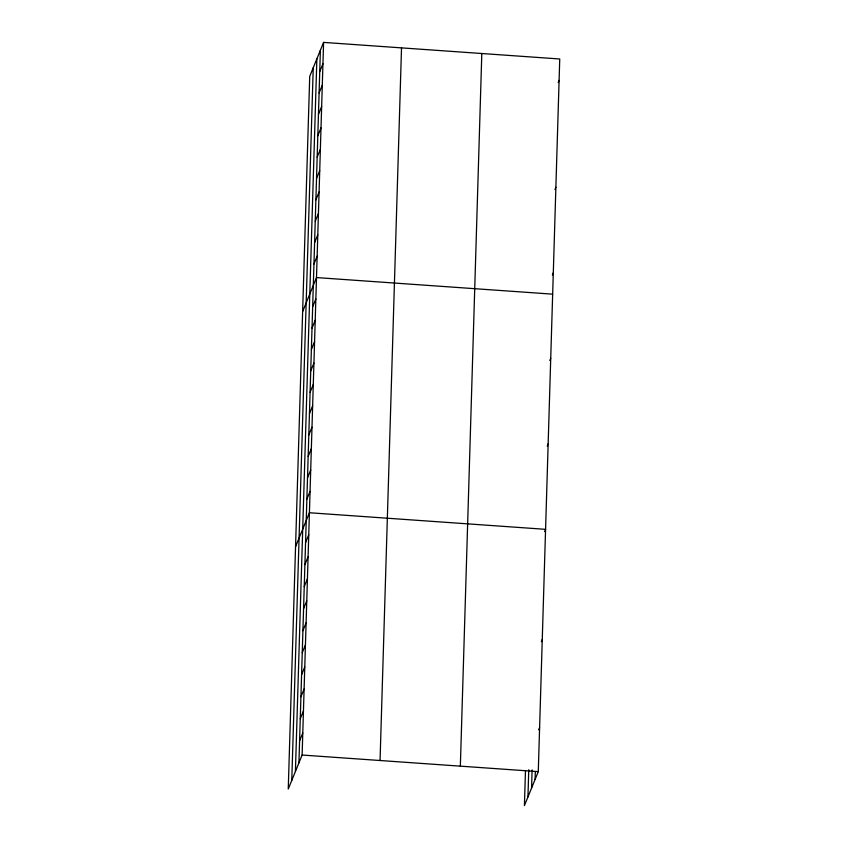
<?xml version="1.0" encoding="UTF-8"?>
<svg xmlns="http://www.w3.org/2000/svg" width="848" height="848" viewBox="0 0 848 848"><rect width="100%" height="100%" fill="white"/><g stroke="black" fill="none" stroke-linecap="round" stroke-linejoin="round"><path stroke-width="1.27" d="M291.776 780.383L313.241 67.745M295.411 771.5L316.866 58.851M298.931 762.871L320.385 50.223M323.586 42.4L309.721 76.373L288.256 789.011L302.121 755.038L323.586 42.4L559.744 58.989L538.279 771.627L524.414 805.6L525.474 770.62M380.052 760.518L401.517 47.87M460.347 766.157L481.812 53.509M527.944 796.972L528.76 769.761M531.569 788.078L532.109 769.942M535.088 779.45L535.321 771.68M319.749 71.603L322.94 63.78M319.102 92.983L322.293 85.16M318.456 114.363L321.646 106.541M317.82 135.744L321.01 127.921M317.173 157.124L320.364 149.301M316.527 178.504L319.717 170.671M315.88 199.874L319.071 192.051M315.244 221.254L318.435 213.431M314.597 242.634L317.788 234.811M313.951 264.014L317.141 256.191M302.641 311.545L316.505 277.572L552.663 294.161M312.668 306.775L315.859 298.952M312.022 328.155L315.212 320.332M311.375 349.535L314.566 341.712M310.728 370.915L313.93 363.092M310.092 392.295L313.283 384.473M309.446 413.676L312.636 405.853M308.799 435.056L311.99 427.222M308.153 456.425L311.354 448.603M307.517 477.806L310.707 469.983M306.87 499.186L310.061 491.363M295.549 546.716L309.414 512.743L545.582 529.332L544.67 531.569M305.566 542.593L308.757 534.77M304.898 564.62L308.089 556.797M304.231 586.646L307.432 578.824M303.573 608.673L306.764 600.85M302.906 630.7L306.096 622.877M302.248 652.727L305.439 644.904M301.581 674.754L304.771 666.931M300.913 696.78L304.114 688.958M558.185 82.606L559.097 80.369M300.256 718.807L303.446 710.984M299.588 740.845L302.778 733.011M554.963 189.496L555.875 187.26M552.387 275.017L553.299 272.78M549.811 360.527L550.734 358.301M547.236 446.048L548.158 443.811M541.353 641.703L542.264 639.466M538.692 729.81L539.604 727.573M302.121 755.038L538.279 771.627"/></g></svg>
